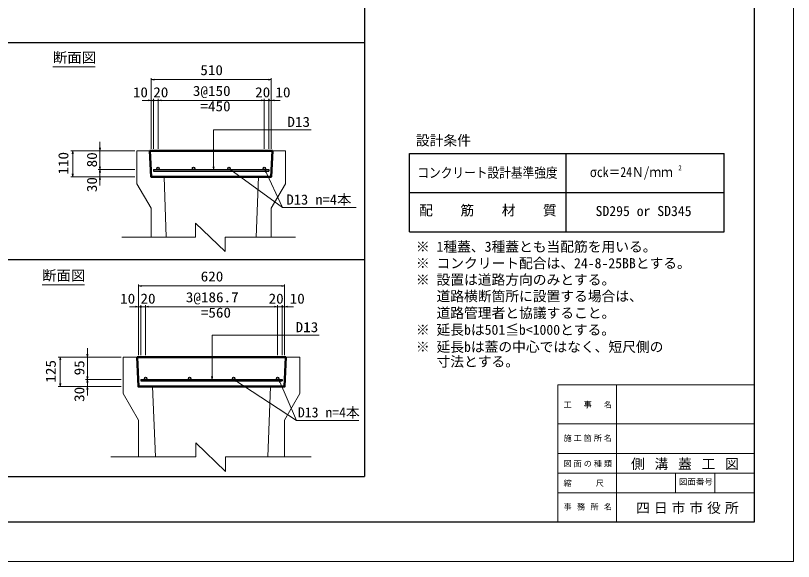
# Model space of a CAD drawing. Units: millimetres, scale not verified. Extents: x -4205 to 4205, y -2970 to 2970.
# Drawn here: x 246 to 4205, y -2970 to -190 of the extents above; entities that cross this region are included whole.
import ezdxf
from ezdxf.enums import TextEntityAlignment as Align

# ---------------------------------------------------------------- set-up
doc = ezdxf.new("R2010")
doc.units = ezdxf.units.MM
doc.header["$LTSCALE"] = 10
for name, color, linetype, lineweight in [('0-1_D-STR', 1, 'Continuous', 50), ('0-2_D-STR-DIM', 7, 'Continuous', 13), ('0-3_D-STR-TXT', 7, 'Continuous', 13), ('0-4_D-TTL', 7, 'Continuous', 13), ('0-5_D-TTL-LINE', 7, 'Continuous', 13), ('0-7_V-nasSTD', 7, 'Continuous', 18)]:
    doc.layers.add(name, color=color, linetype=linetype, lineweight=lineweight)
doc.layers.add('0-6_D-TTL-TXT', color=7, linetype='Continuous')
doc.styles.add('ＭＳ ゴシック', font='')
doc.styles.get('ＭＳ ゴシック').set_extended_font_data('MS Gothic')

msp = doc.modelspace()

# ---------------------------------------------------------------- hatches: boundary and pattern name
at = {"layer": '0-2_D-STR-DIM'}
for points in [[(950.38, -622.08, 1), (944.38, -622.08, 1)], [(950.38, -622.08, 1), (944.38, -622.08, 1)], [(1538.38, -622.08, 1), (1532.38, -622.08, 1)], [(1538.38, -622.08, 1), (1532.38, -622.08, 1)], [(886.26, -1672.69, 1), (880.26, -1672.69, 1)], [(886.26, -1672.69, 1), (880.26, -1672.69, 1)], [(1606.26, -1672.69, 1), (1600.26, -1672.69, 1)], [(1606.26, -1672.69, 1), (1600.26, -1672.69, 1)]]:
    msp.add_hatch(color=256, dxfattribs=at).paths.add_polyline_path(points)

# ---------------------------------------------------------------- linework, layer by layer
at = {"layer": '0-1_D-STR'}
for p, q in [((1553.38, -878.84), (929.38, -878.84)), ((1001.38, -1010.84), (1481.38, -1010.84)), ((1621.26, -1929.2), (865.26, -1929.2)), ((937.26, -2079.2), (1549.26, -2079.2))]:
    msp.add_line(p, q, dxfattribs=at)
at = {"layer": '0-1_D-STR', "lineweight": 25}
for p, q in [((947.38, -974.84), (1535.38, -974.84)), ((947.38, -974.84), (947.38, -982.64)), ((947.38, -982.64), (1535.38, -982.64)), ((1535.38, -974.84), (1535.38, -982.64)), ((883.26, -2043.2), (1603.26, -2043.2)), ((883.26, -2043.2), (883.26, -2051)), ((883.26, -2051), (1603.26, -2051)), ((1603.26, -2043.2), (1603.26, -2051))]:
    msp.add_line(p, q, dxfattribs=at)
at = {"layer": '0-1_D-STR'}
for points in [[(929.38, -878.84), (935.38, -1010.84), (1001.38, -1010.84)], [(1481.38, -1010.84), (1547.38, -1010.84), (1553.38, -878.84)], [(865.26, -1929.2), (871.26, -2079.2), (943.26, -2079.2)], [(1543.26, -2079.2), (1615.26, -2079.2), (1621.26, -1929.2)]]:
    msp.add_lwpolyline(points, dxfattribs=at)
at = {"layer": '0-1_D-STR', "lineweight": 25}
for centre in [(971.38, -968.84), (1151.38, -968.84), (1331.38, -968.84), (1511.38, -968.84), (907.26, -2037.2), (1131.26, -2037.2), (1355.26, -2037.2), (1579.26, -2037.2)]:
    msp.add_circle(centre, 6, dxfattribs=at)
at = {"layer": '0-2_D-STR-DIM', "lineweight": 25}
for p, q in [((2021.67, 2537.2), (2021.67, -2537.2)), ((-3772.2, -328.24), (2021.67, -328.24)), ((-3772.2, -1432.72), (2021.67, -1432.72))]:
    msp.add_line(p, q, dxfattribs=at)
at = {"layer": '0-2_D-STR-DIM'}
for p, q in [((935.38, -868.84), (935.38, -508.57)), ((1547.38, -868.84), (1547.38, -508.57)), ((935.38, -516.07), (1547.38, -516.07)), ((890.38, -622.08), (947.38, -622.08)), ((890.38, -622.08), (935.38, -622.08)), ((935.38, -868.84), (935.38, -614.58)), ((947.38, -868.84), (947.38, -614.58)), ((947.38, -868.84), (947.38, -614.58)), ((947.38, -622.08), (1016.38, -622.08)), ((971.38, -868.84), (971.38, -614.58)), ((971.38, -868.84), (971.38, -614.58)), ((971.38, -622.08), (1016.38, -622.08)), ((971.38, -622.08), (1511.38, -622.08)), ((1466.38, -622.08), (1535.38, -622.08)), ((1466.38, -622.08), (1511.38, -622.08)), ((1511.38, -868.84), (1511.38, -614.58)), ((1511.38, -868.84), (1511.38, -614.58)), ((1535.38, -868.84), (1535.38, -614.58)), ((1535.38, -868.84), (1535.38, -614.58)), ((1535.38, -622.08), (1592.38, -622.08)), ((1547.38, -868.84), (1547.38, -614.58)), ((1547.38, -622.08), (1592.38, -622.08)), ((675.38, -833.84), (675.38, -1019.84)), ((675.38, -833.84), (675.38, -878.84)), ((853.38, -878.84), (526.92, -878.84)), ((536.92, -878.84), (536.92, -1010.84)), ((853.38, -878.84), (665.38, -878.84)), ((675.38, -929.84), (675.38, -1055.84)), ((675.38, -929.84), (675.38, -974.84)), ((853.38, -974.84), (665.38, -974.84)), ((853.38, -974.84), (665.38, -974.84)), ((675.38, -974.84), (675.38, -1019.84)), ((853.38, -1010.84), (526.92, -1010.84)), ((853.38, -1010.84), (665.38, -1010.84)), ((675.38, -1010.84), (675.38, -1055.84)), ((871.26, -1919.2), (871.26, -1559.19)), ((871.26, -1566.69), (1615.26, -1566.69)), ((1615.26, -1919.2), (1615.26, -1559.19)), ((826.26, -1672.69), (883.26, -1672.69)), ((826.26, -1672.69), (871.26, -1672.69)), ((871.26, -1919.2), (871.26, -1665.19)), ((883.26, -1919.2), (883.26, -1665.19)), ((883.26, -1919.2), (883.26, -1665.19)), ((883.26, -1672.69), (952.26, -1672.69)), ((907.26, -1919.2), (907.26, -1665.19)), ((907.26, -1919.2), (907.26, -1665.19)), ((907.26, -1672.69), (952.26, -1672.69)), ((907.26, -1672.69), (1579.26, -1672.69)), ((1534.26, -1672.69), (1603.26, -1672.69)), ((1534.26, -1672.69), (1579.26, -1672.69)), ((1579.26, -1919.2), (1579.26, -1665.19)), ((1579.26, -1919.2), (1579.26, -1665.19)), ((1603.26, -1919.2), (1603.26, -1665.19)), ((1603.26, -1919.2), (1603.26, -1665.19)), ((1603.26, -1672.69), (1660.26, -1672.69)), ((1615.26, -1919.2), (1615.26, -1665.19)), ((1615.26, -1672.69), (1660.26, -1672.69)), ((611.26, -1884.2), (611.26, -2088.2)), ((611.26, -1884.2), (611.26, -1929.2)), ((783.26, -1929.2), (462.8, -1929.2)), ((472.8, -1929.2), (472.8, -2079.2)), ((783.26, -1929.2), (601.26, -1929.2)), ((611.26, -1998.2), (611.26, -2124.2)), ((611.26, -1998.2), (611.26, -2043.2)), ((783.26, -2043.2), (601.26, -2043.2)), ((783.26, -2043.2), (601.26, -2043.2)), ((611.26, -2043.2), (611.26, -2088.2)), ((783.26, -2079.2), (462.8, -2079.2)), ((783.26, -2079.2), (601.26, -2079.2)), ((611.26, -2079.2), (611.26, -2124.2)), ((4005, -2070), (4005, -2770)), ((3005, -2770), (4005, -2770))]:
    msp.add_line(p, q, dxfattribs=at)
at = {"layer": '0-2_D-STR-DIM', "lineweight": 25}
msp.add_lwpolyline([(-3772.2, 2537.2), (-3772.2, -2537.2), (2021.67, -2537.2)], dxfattribs=at)
at = {"layer": '0-2_D-STR-DIM'}
for points in [[(950.38, -513.57), (935.38, -516.07), (950.38, -518.57)], [(1532.38, -518.57), (1547.38, -516.07), (1532.38, -513.57)], [(920.38, -624.58), (935.38, -622.08), (920.38, -619.58)], [(986.38, -619.58), (971.38, -622.08), (986.38, -624.58)], [(986.38, -619.58), (971.38, -622.08), (986.38, -624.58)], [(1496.38, -624.58), (1511.38, -622.08), (1496.38, -619.58)], [(1496.38, -624.58), (1511.38, -622.08), (1496.38, -619.58)], [(1562.38, -619.58), (1547.38, -622.08), (1562.38, -624.58)], [(672.88, -863.84), (675.38, -878.84), (677.88, -863.84)], [(539.42, -893.84), (536.92, -878.84), (534.42, -893.84)], [(672.88, -959.84), (675.38, -974.84), (677.88, -959.84)], [(677.88, -989.84), (675.38, -974.84), (672.88, -989.84)], [(534.42, -995.84), (536.92, -1010.84), (539.42, -995.84)], [(677.88, -1025.84), (675.38, -1010.84), (672.88, -1025.84)], [(886.26, -1564.19), (871.26, -1566.69), (886.26, -1569.19)], [(1600.26, -1569.19), (1615.26, -1566.69), (1600.26, -1564.19)], [(856.26, -1675.19), (871.26, -1672.69), (856.26, -1670.19)], [(922.26, -1670.19), (907.26, -1672.69), (922.26, -1675.19)], [(922.26, -1670.19), (907.26, -1672.69), (922.26, -1675.19)], [(1564.26, -1675.19), (1579.26, -1672.69), (1564.26, -1670.19)], [(1564.26, -1675.19), (1579.26, -1672.69), (1564.26, -1670.19)], [(1630.26, -1670.19), (1615.26, -1672.69), (1630.26, -1675.19)], [(475.3, -1944.2), (472.8, -1929.2), (470.3, -1944.2)], [(608.76, -1914.2), (611.26, -1929.2), (613.76, -1914.2)], [(608.76, -2028.2), (611.26, -2043.2), (613.76, -2028.2)], [(613.76, -2058.2), (611.26, -2043.2), (608.76, -2058.2)], [(470.3, -2064.2), (472.8, -2079.2), (475.3, -2064.2)], [(613.76, -2094.2), (611.26, -2079.2), (608.76, -2094.2)]]:
    msp.add_lwpolyline(points, dxfattribs=at)
at = {"layer": '0-2_D-STR-DIM', "lineweight": 18}
for centre, start, end in [((947.38, -622.08), 0, 180), ((947.38, -622.08), 0, 180), ((947.38, -622.08), 180, 0), ((947.38, -622.08), 180, 0), ((1535.38, -622.08), 0, 180), ((1535.38, -622.08), 0, 180), ((1535.38, -622.08), 180, 0), ((1535.38, -622.08), 180, 0), ((883.26, -1672.69), 0, 180), ((883.26, -1672.69), 0, 180), ((883.26, -1672.69), 180, 0), ((883.26, -1672.69), 180, 0), ((1603.26, -1672.69), 0, 180), ((1603.26, -1672.69), 0, 180), ((1603.26, -1672.69), 180, 0), ((1603.26, -1672.69), 180, 0)]:
    msp.add_arc(centre, 3, start, end, dxfattribs=at)
at = {"layer": '0-3_D-STR-TXT'}
for p, q in [((435.57, -451.85), (651.17, -451.85)), ((863.38, -878.84), (929.38, -878.84)), ((1001.38, -1010.84), (1012.92, -1318.69)), ((1469.83, -1318.69), (1481.38, -1010.84)), ((1161.83, -1318.69), (1161.83, -1247.32)), ((1161.83, -1247.32), (1312.51, -1391.81)), ((1161.83, -1318.69), (786.26, -1318.69)), ((1671.32, -1318.69), (1312.51, -1318.69)), ((1312.51, -1318.69), (1312.51, -1391.81)), ((380.57, -1561.64), (596.17, -1561.64)), ((793.26, -1929.2), (865.26, -1929.2)), ((943.26, -2079.2), (957.62, -2438.03)), ((1528.91, -2438.03), (1543.26, -2079.2)), ((1163.72, -2438.03), (1163.72, -2366.67)), ((1163.72, -2366.67), (1314.39, -2511.15)), ((1163.72, -2438.03), (730.55, -2438.03)), ((1750.34, -2438.03), (1314.39, -2438.03)), ((1314.39, -2438.03), (1314.39, -2511.15))]:
    msp.add_line(p, q, dxfattribs=at)
at = {"layer": '0-3_D-STR-TXT', "lineweight": 25}
for p, q in [((2251.59, -892.03), (3851.59, -892.03)), ((2251.59, -1292.03), (2251.59, -892.03)), ((3048.65, -1292.03), (3048.65, -892.03)), ((2251.59, -1092.03), (3851.59, -1092.03))]:
    msp.add_line(p, q, dxfattribs=at)
at = {"layer": '0-3_D-STR-TXT'}
for points in [[(1253.9, -974.84), (1253.9, -772.68), (1619.34, -772.68), (1749.94, -772.68)], [(935.38, -1318.69), (935.38, -1171.54), (863.38, -1046.84), (863.38, -878.84)], [(1553.38, -878.84), (1619.38, -878.84), (1619.38, -1046.84), (1547.38, -1171.54), (1547.38, -1318.69)], [(1251.4, -959.84), (1253.9, -974.84), (1256.4, -959.84)], [(1336.27, -972.32), (1605.07, -1168.19), (1979.67, -1168.19)], [(1349.86, -979.13), (1336.27, -972.32), (1346.92, -983.17)], [(1514.19, -974.13), (1605.07, -1168.19), (1748.34, -1168.31)], [(1522.82, -986.66), (1514.19, -974.13), (1518.29, -988.78)], [(1245.69, -2043.2), (1245.69, -1817.98), (1661.06, -1817.98), (1791.66, -1817.98)], [(871.26, -2438.03), (871.26, -2250.3), (793.26, -2115.2), (793.26, -1929.2)], [(1621.26, -1929.2), (1693.26, -1929.2), (1693.26, -2115.2), (1615.26, -2250.3), (1615.26, -2438.03)], [(1243.19, -2028.2), (1245.69, -2043.2), (1248.19, -2028.2)], [(1356.15, -2043.2), (1675.19, -2251.96), (1993.17, -2251.96)], [(1370.07, -2049.32), (1356.15, -2043.2), (1367.33, -2053.5)], [(1585.26, -2043.2), (1675.19, -2251.96), (1803.02, -2251.96)], [(1593.49, -2055.98), (1585.26, -2043.2), (1588.9, -2057.96)]]:
    msp.add_lwpolyline(points, dxfattribs=at)
at = {"layer": '0-3_D-STR-TXT', "lineweight": 25}
msp.add_lwpolyline([(2251.59, -1292.03), (3851.59, -1292.03), (3851.59, -892.03)], dxfattribs=at)
at = {"layer": '0-4_D-TTL'}
for p, q in [((3005, -2770), (3005, -2070)), ((3005, -2070), (4005, -2070))]:
    msp.add_line(p, q, dxfattribs=at)
at = {"layer": '0-4_D-TTL', "lineweight": 25}
msp.add_lwpolyline([(-4005, -2770), (-4005, 2770), (4005, 2770), (4005, -2770)], close=True, dxfattribs=at)
at = {"layer": '0-5_D-TTL-LINE'}
for p, q in [((3305, -2770), (3305, -2070)), ((3005, -2270), (4005, -2270)), ((3005, -2420), (4005, -2420)), ((3005, -2520), (4005, -2520)), ((3605, -2620), (3605, -2520)), ((3805, -2620), (3805, -2520)), ((3005, -2620), (4005, -2620))]:
    msp.add_line(p, q, dxfattribs=at)
at = {"layer": '0-7_V-nasSTD'}
msp.add_lwpolyline([(-4205, -2970), (-4205, 2970), (4205, 2970), (4205, -2970)], close=True, dxfattribs=at)

# ---------------------------------------------------------------- texts
at = {"layer": '0-2_D-STR-DIM', "style": 'ＭＳ ゴシック', "width": 1.1}
for s, p in [('510', (1186.08, -509.07)), ('3@150', (1148.28, -615.08)), ('10', (842.68, -622.08)), ('20', (946.6, -622.08)), ('20', (1465.11, -622.08)), ('10', (1568.32, -622.08)), (' =450', (1148.28, -693.12)), ('620', (1187.96, -1559.69)), ('10', (777.75, -1672.69)), ('20', (881.41, -1672.69)), ('3@186.7', (1112.36, -1665.69)), ('20', (1533.62, -1672.69)), ('10', (1640.86, -1672.69)), (' =560', (1150.16, -1743.91))]:
    msp.add_text(s, height=51.32, dxfattribs=at).set_placement(p, align=Align.BOTTOM_LEFT)
for s, p in [('110', (529.92, -1000.14)), ('80', (675.38, -963.24)), ('30', (675.38, -1089.54)), ('125', (465.8, -2059.5)), ('95', (611.26, -2022.6)), ('30', (611.26, -2157.65))]:
    msp.add_text(s, height=51.32, rotation=90, dxfattribs=at).set_placement(p, align=Align.BOTTOM_LEFT)
at = {"layer": '0-3_D-STR-TXT', "style": 'ＭＳ ゴシック'}
for s, height, width, p in [('断面図', 51.32, 1.05, (435.57, -444.85)), ('D13', 51.32, 1.1, (1629.34, -772.68)), ('コンクリート設計基準強度', 51.32, 0.85, (2290.75, -1031.47)), ('σck＝24Ｎ/ｍｍ', 51.32, 0.85, (3168.82, -1028.25)), ('2', 25.66, 0.85, (3618.82, -986.25)), ('D13 n=4本', 51.32, 1.05, (1625.07, -1168.19)), ('断面図', 51.32, 1.05, (380.57, -1554.64)), ('D13', 51.32, 1.1, (1671.06, -1817.98))]:
    msp.add_text(s, height=height, dxfattribs=dict(at, width=width)).set_placement(p, align=Align.BOTTOM_LEFT)
for s, p in [('設計条件', (2283.39, -867.12)), ('配\u3000\u3000筋\u3000\u3000材\u3000\u3000質', (2300, -1223.03)), ('SD295 or SD345', (3197.79, -1226.69)), ('※ 1種蓋、3種蓋とも当配筋を用いる。', (2283.39, -1408.31)), ('※ コンクリート配合は、24-8-25BBとする。', (2283.39, -1492.31)), ('※ 設置は道路方向のみとする。', (2283.39, -1576.31)), ('\u3000 道路横断箇所に設置する場合は、', (2283.39, -1660.31)), ('\u3000 道路管理者と協議すること。', (2283.39, -1745.49)), ('※ 延長bは501≦b<1000とする。', (2283.39, -1831.3)), ('※ 延長bは蓋の中心ではなく、短尺側の', (2283.39, -1918.18)), ('\u3000 寸法とする。', (2283.39, -1993.18)), ('D13 n=4本', (1682.88, -2251.96))]:
    msp.add_text(s, height=51.32, dxfattribs=at).set_placement(p, align=Align.BOTTOM_LEFT)
at = {"layer": '0-6_D-TTL-TXT', "style": 'ＭＳ ゴシック', "width": 1.05}
msp.add_text('図面番号', height=29.33, dxfattribs=at).set_placement((3622.39, -2587.93), align=Align.BOTTOM_LEFT)
at = {"layer": '0-6_D-TTL-TXT', "attachment_point": 7, "style": 'ＭＳ ゴシック'}
for s, insert, char_height in [('\\T2.5;工事名', (3035, -2190), 29.33), ('\\T1.25;施工箇所名', (3035, -2360), 29.33), ('\\T1.25;図面の種類', (3035, -2490), 29.33), ('\\T1.71;側溝蓋工図', (3378.41, -2505.14), 51.32), ('\\T4;縮尺', (3035, -2590), 29.33), ('\\T1.67;事務所名', (3035, -2710), 29.33), ('\\T1.29;四日市市役所', (3404.56, -2728.46), 51.32)]:
    msp.add_mtext(s, dxfattribs=dict(at, insert=insert, char_height=char_height))

doc.saveas('drawing.dxf')
